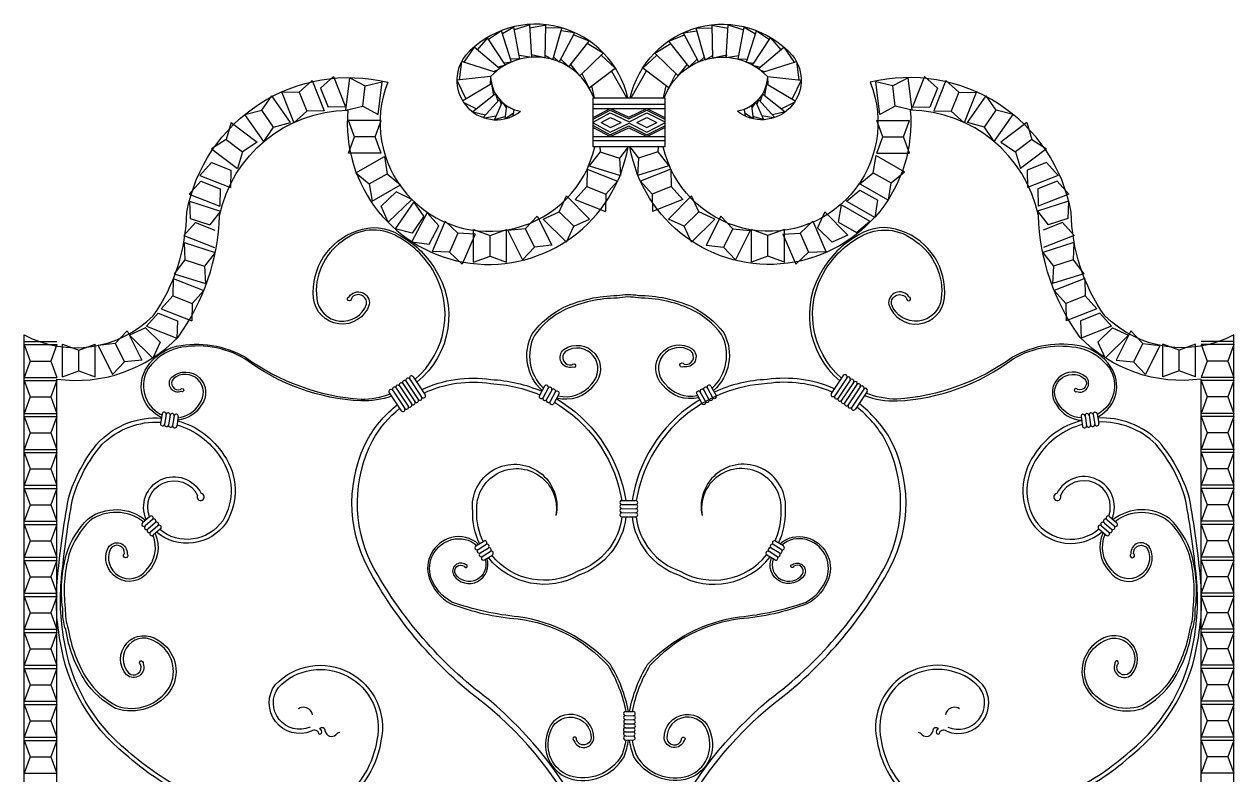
# Model space of a CAD drawing. Header units: metres. Extents: x -3456 to -1976, y -82 to 2392.
# Drawn here: x -3456 to -1976, y 1474 to 2392 of the extents above; entities that cross this region are included whole.
import ezdxf

# ---------------------------------------------------------------- set-up
doc = ezdxf.new("R2010")
doc.units = ezdxf.units.M
doc.layers.add('3', color=3, linetype='Continuous')
doc.layers.add('4', color=4, linetype='Continuous')

msp = doc.modelspace()

# ---------------------------------------------------------------- linework, layer by layer
at = {"layer": '3'}
for p, q in [((-2871.99, 2384.04), (-2887.77, 2373.5)), ((-2859.88, 2345.8), (-2871.99, 2384.04)), ((-2856.77, 2388.73), (-2870.87, 2380.51)), ((-2849.43, 2349.34), (-2856.77, 2388.73)), ((-2837.38, 2391.57), (-2856.11, 2385.23)), ((-2834.95, 2351.64), (-2837.38, 2391.57)), ((-2817.44, 2391.06), (-2837.13, 2387.41)), ((-2818.7, 2350.88), (-2817.73, 2391.09)), ((-2798.17, 2387.22), (-2817.81, 2387.69)), ((-2809.28, 2348.8), (-2798.17, 2387.22)), ((-2782.68, 2381.52), (-2799.04, 2384.24)), ((-2649.26, 2381.52), (-2632.9, 2384.24)), ((-2633.76, 2387.22), (-2614.12, 2387.69)), ((-2622.65, 2348.8), (-2633.76, 2387.22)), ((-2614.5, 2391.06), (-2594.81, 2387.41)), ((-2613.24, 2350.88), (-2614.21, 2391.09)), ((-2596.98, 2351.64), (-2594.56, 2391.57)), ((-2594.56, 2391.57), (-2575.82, 2385.23)), ((-2582.5, 2349.34), (-2575.17, 2388.73)), ((-2575.17, 2388.73), (-2561.07, 2380.51)), ((-2572.06, 2345.8), (-2559.95, 2384.04)), ((-2559.95, 2384.04), (-2544.16, 2373.5)), ((-2889.24, 2375.7), (-2901.68, 2360.8)), ((-2866.97, 2342.35), (-2889.24, 2375.7)), ((-2801.33, 2346.01), (-2782.52, 2381.45)), ((-2789.72, 2339.98), (-2764.89, 2371.52)), ((-2764.89, 2371.52), (-2783.75, 2379.15)), ((-2684.4, 2356.95), (-2664.66, 2368.49)), ((-2667.04, 2371.52), (-2648.19, 2379.15)), ((-2642.22, 2339.98), (-2667.04, 2371.52)), ((-2630.6, 2346.01), (-2649.41, 2381.45)), ((-2564.96, 2342.35), (-2542.7, 2375.7)), ((-2542.7, 2375.7), (-2530.25, 2360.8)), ((-2905.56, 2364.05), (-2917.87, 2345.79)), ((-2874.19, 2337.83), (-2905.56, 2364.05)), ((-2834.95, 2351.64), (-2850.32, 2354.11)), ((-2835.14, 2354.81), (-2834.95, 2351.64)), ((-2819.08, 2350.94), (-2835.14, 2354.81)), ((-2809.28, 2348.8), (-2818.62, 2353.96)), ((-2776.13, 2328.98), (-2747.54, 2356.95)), ((-2732.92, 2338.61), (-2750.09, 2354.46)), ((-2699.02, 2338.61), (-2681.85, 2354.46)), ((-2655.8, 2328.98), (-2684.4, 2356.95)), ((-2622.65, 2348.8), (-2613.31, 2353.96)), ((-2612.86, 2350.94), (-2596.79, 2354.81)), ((-2596.79, 2354.81), (-2596.98, 2351.64)), ((-2596.98, 2351.64), (-2581.61, 2354.11)), ((-2557.75, 2337.83), (-2526.37, 2364.05)), ((-2526.37, 2364.05), (-2514.06, 2345.79)), ((-2920.76, 2346.72), (-2923.75, 2324.17)), ((-2879.82, 2333.43), (-2920.76, 2346.72)), ((-2867.16, 2342.25), (-2876.66, 2339.9)), ((-2859.88, 2345.8), (-2868.41, 2344.5)), ((-2849.43, 2349.34), (-2861.19, 2349.93)), ((-2801.33, 2346.01), (-2808.3, 2352.2)), ((-2764.9, 2314.27), (-2732.92, 2338.61)), ((-2667.04, 2314.27), (-2699.02, 2338.61)), ((-2655.8, 2328.98), (-2644.62, 2343.03)), ((-2642.22, 2339.98), (-2632.39, 2349.39)), ((-2630.6, 2346.01), (-2623.64, 2352.2)), ((-2582.5, 2349.34), (-2570.75, 2349.93)), ((-2572.06, 2345.8), (-2563.53, 2344.5)), ((-2564.78, 2342.25), (-2555.27, 2339.9)), ((-2552.12, 2333.43), (-2511.18, 2346.72)), ((-2511.18, 2346.72), (-2508.19, 2324.17)), ((-3077.45, 2328.39), (-3093.38, 2314.21)), ((-3077.45, 2328.39), (-3062.86, 2291.15)), ((-3062.55, 2286.94), (-3057.59, 2326.64)), ((-3057.59, 2326.64), (-3038.66, 2316.81)), ((-2885.25, 2328.27), (-2926.5, 2323.88)), ((-2926.5, 2323.88), (-2915.5, 2300.91)), ((-2885.25, 2328.27), (-2885.66, 2318.42)), ((-2874.83, 2337.37), (-2881.95, 2334.12)), ((-2764.9, 2314.27), (-2773.38, 2331.67)), ((-2718.63, 2302.04), (-2737.45, 2335.16)), ((-2713.31, 2302.04), (-2694.49, 2335.16)), ((-2667.04, 2314.27), (-2658.56, 2331.67)), ((-2557.11, 2337.37), (-2549.99, 2334.12)), ((-2546.69, 2328.27), (-2505.44, 2323.88)), ((-2546.69, 2328.27), (-2546.27, 2318.42)), ((-2505.44, 2323.88), (-2516.44, 2300.91)), ((-2374.35, 2326.64), (-2393.27, 2316.81)), ((-2369.39, 2286.94), (-2374.35, 2326.64)), ((-2354.48, 2328.39), (-2369.07, 2291.15)), ((-2354.48, 2328.39), (-2338.56, 2314.21)), ((-3119.51, 2309.31), (-3140.83, 2308.91)), ((-3140.83, 2308.91), (-3126.24, 2271.66)), ((-3103.59, 2323.5), (-3119.51, 2309.31)), ((-3119.51, 2309.31), (-3110.32, 2285.85)), ((-3103.59, 2323.5), (-3089, 2286.25)), ((-3093.38, 2314.21), (-3084.19, 2290.74)), ((-3041.79, 2291.81), (-3038.66, 2316.81)), ((-3038.66, 2316.81), (-3017.9, 2321.68)), ((-3022.86, 2281.99), (-3017.9, 2321.68)), ((-2884.15, 2319.31), (-2919.39, 2298.63)), ((-2884.03, 2318.81), (-2881.94, 2305.17)), ((-2758.26, 2302.04), (-2761.31, 2317.01)), ((-2673.68, 2302.04), (-2670.63, 2317.01)), ((-2547.91, 2318.81), (-2550, 2305.17)), ((-2547.79, 2319.31), (-2512.55, 2298.63)), ((-2409.08, 2281.99), (-2414.04, 2321.68)), ((-2393.27, 2316.81), (-2414.04, 2321.68)), ((-2390.15, 2291.81), (-2393.27, 2316.81)), ((-2338.56, 2314.21), (-2347.75, 2290.74)), ((-2328.35, 2323.5), (-2342.94, 2286.25)), ((-2328.35, 2323.5), (-2312.43, 2309.31)), ((-2312.43, 2309.31), (-2321.62, 2285.85)), ((-2312.43, 2309.31), (-2291.11, 2308.91)), ((-2291.11, 2308.91), (-2305.7, 2271.66)), ((-3165.25, 2287.05), (-3153.13, 2304.6)), ((-3130.16, 2271.85), (-3153.13, 2304.6)), ((-2918.08, 2296.61), (-2902.46, 2288.63)), ((-2879.41, 2307.21), (-2906.93, 2285.03)), ((-2874.56, 2300.36), (-2894.35, 2278.33)), ((-2871.14, 2296.82), (-2880.54, 2275.6)), ((-2879.17, 2306.8), (-2876.46, 2298.25)), ((-2874.34, 2300.11), (-2872.28, 2294.24)), ((-2870.5, 2296.24), (-2866.17, 2289.91)), ((-2759.73, 2294.36), (-2671.97, 2294.36)), ((-2561.44, 2296.24), (-2565.76, 2289.91)), ((-2560.8, 2296.82), (-2551.4, 2275.6)), ((-2557.6, 2300.11), (-2559.66, 2294.24)), ((-2557.38, 2300.36), (-2537.59, 2278.33)), ((-2552.77, 2306.8), (-2555.47, 2298.25)), ((-2552.53, 2307.21), (-2525.01, 2285.03)), ((-2513.86, 2296.61), (-2529.48, 2288.63)), ((-2301.78, 2271.85), (-2278.81, 2304.6)), ((-2266.68, 2287.05), (-2278.81, 2304.6)), ((-3185.88, 2281.63), (-3165.25, 2287.05)), ((-3162.91, 2248.88), (-3185.88, 2281.63)), ((-3150.78, 2266.42), (-3165.25, 2287.05)), ((-3110.32, 2285.85), (-3126.24, 2271.66)), ((-3089, 2286.25), (-3110.32, 2285.85)), ((-3062.86, 2291.15), (-3084.19, 2290.74)), ((-3062.55, 2286.94), (-3041.79, 2291.81)), ((-3041.79, 2291.81), (-3022.86, 2281.99)), ((-2906.93, 2285.03), (-2891.72, 2281.26)), ((-2892.82, 2277.82), (-2878.54, 2280.1)), ((-2880.54, 2275.6), (-2867.47, 2279.33)), ((-2865.84, 2292.62), (-2867.79, 2276.67)), ((-2866.88, 2276.88), (-2857.49, 2284.02)), ((-2864.86, 2291.98), (-2857.07, 2288.04)), ((-2857.07, 2288.04), (-2857.9, 2280)), ((-2759.73, 2289.36), (-2671.97, 2289.36)), ((-2567.08, 2291.98), (-2574.87, 2288.04)), ((-2574.87, 2288.04), (-2574.03, 2280)), ((-2565.06, 2276.88), (-2574.45, 2284.02)), ((-2566.1, 2292.62), (-2564.15, 2276.67)), ((-2551.4, 2275.6), (-2564.47, 2279.33)), ((-2539.12, 2277.82), (-2553.39, 2280.1)), ((-2525.01, 2285.03), (-2540.21, 2281.26)), ((-2390.15, 2291.81), (-2409.08, 2281.99)), ((-2369.39, 2286.94), (-2390.15, 2291.81)), ((-2369.07, 2291.15), (-2347.75, 2290.74)), ((-2342.94, 2286.25), (-2321.62, 2285.85)), ((-2321.62, 2285.85), (-2305.7, 2271.66)), ((-2281.16, 2266.42), (-2266.68, 2287.05)), ((-2269.03, 2248.88), (-2246.06, 2281.63)), ((-2246.06, 2281.63), (-2266.68, 2287.05)), ((-3202.87, 2271.87), (-3208.96, 2251.43)), ((-3202.87, 2271.87), (-3170.88, 2247.87)), ((-3162.91, 2248.88), (-3150.78, 2266.42)), ((-3150.78, 2266.42), (-3130.16, 2271.85)), ((-3051.63, 2254.58), (-3059.03, 2274.58)), ((-3019.03, 2274.58), (-3059.03, 2274.58)), ((-3026.43, 2254.58), (-3019.03, 2274.58)), ((-2405.51, 2254.58), (-2412.91, 2274.58)), ((-2412.91, 2274.58), (-2372.91, 2274.58)), ((-2380.31, 2254.58), (-2372.91, 2274.58)), ((-2281.16, 2266.42), (-2301.78, 2271.85)), ((-2269.03, 2248.88), (-2281.16, 2266.42)), ((-2229.06, 2271.87), (-2261.06, 2247.87)), ((-2229.06, 2271.87), (-2222.98, 2251.43)), ((-3208.96, 2251.43), (-3226.88, 2239.88)), ((-3208.96, 2251.43), (-3188.8, 2236.31)), ((-3059.03, 2234.58), (-3051.63, 2254.58)), ((-3026.43, 2254.58), (-3051.63, 2254.58)), ((-3019.03, 2234.58), (-3026.43, 2254.58)), ((-2759.73, 2254.83), (-2671.97, 2254.83)), ((-2759.73, 2249.83), (-2671.97, 2249.83)), ((-2412.91, 2234.58), (-2405.51, 2254.58)), ((-2405.51, 2254.58), (-2380.31, 2254.58)), ((-2372.91, 2234.58), (-2380.31, 2254.58)), ((-2222.98, 2251.43), (-2243.14, 2236.31)), ((-2222.98, 2251.43), (-2205.06, 2239.88)), ((-3226.88, 2239.88), (-3194.88, 2215.87)), ((-3188.8, 2236.31), (-3194.88, 2215.87)), ((-3170.88, 2247.87), (-3188.8, 2236.31)), ((-2751.44, 2236.08), (-2764.51, 2219.23)), ((-2751.74, 2242.15), (-2751.44, 2236.08)), ((-2751.44, 2236.08), (-2727.41, 2228.5)), ((-2716.82, 2242.15), (-2727.41, 2228.5)), ((-2715.12, 2242.15), (-2704.53, 2228.5)), ((-2680.5, 2236.08), (-2704.53, 2228.5)), ((-2680.2, 2242.15), (-2680.5, 2236.08)), ((-2680.5, 2236.08), (-2667.43, 2219.23)), ((-2261.06, 2247.87), (-2243.14, 2236.31)), ((-2243.14, 2236.31), (-2237.06, 2215.87)), ((-2205.06, 2239.88), (-2237.06, 2215.87)), ((-3226.64, 2223.06), (-3240.88, 2207.19)), ((-3226.64, 2223.06), (-3203.21, 2213.79)), ((-3019.03, 2234.58), (-3059.03, 2234.58)), ((-3050.06, 2210.57), (-3015.32, 2230.39)), ((-3015.32, 2230.39), (-3011.84, 2209.36)), ((-2727.41, 2228.5), (-2726.36, 2207.2)), ((-2704.53, 2228.5), (-2705.57, 2207.2)), ((-2417.03, 2210.56), (-2413.54, 2231.6)), ((-2413.54, 2231.6), (-2378.8, 2211.77)), ((-2412.91, 2234.58), (-2372.91, 2234.58)), ((-2205.29, 2223.06), (-2228.73, 2213.79)), ((-2205.29, 2223.06), (-2191.05, 2207.19)), ((-3240.88, 2207.19), (-3203.69, 2192.47)), ((-3203.21, 2213.79), (-3203.69, 2192.47)), ((-3050.06, 2210.57), (-3033.72, 2196.86)), ((-3033.72, 2196.86), (-3011.84, 2209.36)), ((-3011.84, 2209.36), (-2995.5, 2195.65)), ((-2767.21, 2215.02), (-2767.69, 2193.7)), ((-2767.21, 2215.02), (-2730.02, 2200.3)), ((-2764.51, 2219.23), (-2726.36, 2207.2)), ((-2667.43, 2219.23), (-2705.57, 2207.2)), ((-2664.72, 2215.02), (-2701.92, 2200.3)), ((-2664.72, 2215.02), (-2664.24, 2193.7)), ((-2433.37, 2196.86), (-2417.03, 2210.56)), ((-2417.03, 2210.56), (-2395.14, 2198.07)), ((-2395.14, 2198.07), (-2378.8, 2211.77)), ((-2228.73, 2213.79), (-2228.25, 2192.47)), ((-2191.05, 2207.19), (-2228.25, 2192.47)), ((-3239.71, 2200.22), (-3253.95, 2184.35)), ((-3239.71, 2200.22), (-3216.28, 2190.95)), ((-3216.28, 2190.95), (-3216.75, 2169.63)), ((-3033.72, 2196.86), (-3030.24, 2175.83)), ((-3030.24, 2175.83), (-2995.5, 2195.65)), ((-2767.69, 2193.7), (-2781.93, 2177.82)), ((-2767.69, 2193.7), (-2744.26, 2184.43)), ((-2730.02, 2200.3), (-2744.26, 2184.43)), ((-2701.92, 2200.3), (-2687.68, 2184.43)), ((-2664.24, 2193.7), (-2687.68, 2184.43)), ((-2664.24, 2193.7), (-2650.01, 2177.82)), ((-2433.37, 2196.86), (-2398.62, 2177.03)), ((-2398.62, 2177.03), (-2395.14, 2198.07)), ((-2192.23, 2200.22), (-2215.66, 2190.95)), ((-2215.66, 2190.95), (-2215.18, 2169.63)), ((-2192.23, 2200.22), (-2177.99, 2184.35)), ((-3253.95, 2184.35), (-3216.75, 2169.63)), ((-3253.9, 2175.81), (-3215.75, 2163.78)), ((-3253.9, 2175.81), (-3252.86, 2154.51)), ((-3001.02, 2187.33), (-3019.23, 2169.91)), ((-2981.85, 2177.99), (-3010.75, 2150.34)), ((-2981.85, 2177.99), (-3001.02, 2187.33)), ((-2801.41, 2162.91), (-2792.5, 2182.29)), ((-2764.22, 2154), (-2792.5, 2182.29)), ((-2781.93, 2177.82), (-2744.74, 2163.11)), ((-2744.26, 2184.43), (-2744.74, 2163.11)), ((-2687.68, 2184.43), (-2687.2, 2163.11)), ((-2650.01, 2177.82), (-2687.2, 2163.11)), ((-2667.72, 2154), (-2639.43, 2182.29)), ((-2630.52, 2162.91), (-2639.43, 2182.29)), ((-2449.7, 2175.65), (-2433.36, 2189.35)), ((-2449.7, 2175.65), (-2414.96, 2155.82)), ((-2433.36, 2189.35), (-2411.47, 2176.86)), ((-2414.96, 2155.82), (-2411.47, 2176.86)), ((-2178.04, 2175.81), (-2216.19, 2163.78)), ((-2177.99, 2184.35), (-2215.18, 2169.63)), ((-2178.04, 2175.81), (-2179.08, 2154.51)), ((-3215.75, 2163.78), (-3228.82, 2146.93)), ((-3010.75, 2150.34), (-3019.23, 2169.91)), ((-2979.04, 2174.9), (-3001.96, 2142.12)), ((-2981.72, 2126.3), (-2962.75, 2161.51)), ((-2966.89, 2157.38), (-2979.04, 2174.9)), ((-2962.75, 2161.51), (-2948.65, 2145.51)), ((-2820.79, 2154), (-2801.41, 2162.91)), ((-2783.59, 2145.09), (-2801.41, 2162.91)), ((-2648.34, 2145.09), (-2630.52, 2162.91)), ((-2611.15, 2154), (-2630.52, 2162.91)), ((-2476.31, 2162.72), (-2485.22, 2143.34)), ((-2448.02, 2134.43), (-2476.31, 2162.72)), ((-2459.49, 2150.2), (-2456, 2171.24)), ((-2456, 2171.24), (-2421.26, 2151.41)), ((-2216.19, 2163.78), (-2203.12, 2146.93)), ((-3246.24, 2149.65), (-3260.48, 2133.78)), ((-3252.86, 2154.51), (-3228.82, 2146.93)), ((-3246.24, 2149.65), (-3222.81, 2140.38)), ((-2966.89, 2157.38), (-2981.33, 2136.73)), ((-2941.04, 2151.18), (-2956.72, 2114.38)), ((-2925.54, 2136.54), (-2941.04, 2151.18)), ((-2828.45, 2157.69), (-2843.04, 2142.13)), ((-2828.45, 2157.69), (-2810.58, 2121.9)), ((-2792.5, 2125.72), (-2820.79, 2154)), ((-2783.59, 2145.09), (-2764.22, 2154)), ((-2648.34, 2145.09), (-2667.72, 2154)), ((-2639.43, 2125.72), (-2611.15, 2154)), ((-2603.48, 2157.69), (-2621.36, 2121.9)), ((-2603.48, 2157.69), (-2588.9, 2142.13)), ((-2506.4, 2136.54), (-2490.9, 2151.18)), ((-2490.9, 2151.18), (-2475.22, 2114.38)), ((-2459.49, 2150.2), (-2437.6, 2137.71)), ((-2437.6, 2137.71), (-2421.26, 2151.41)), ((-2185.69, 2149.65), (-2209.13, 2140.38)), ((-2179.08, 2154.51), (-2203.12, 2146.93)), ((-2185.69, 2149.65), (-2171.46, 2133.78)), ((-3260.48, 2133.78), (-3223.29, 2119.06)), ((-2981.33, 2136.73), (-3001.96, 2142.12)), ((-2960.61, 2123.32), (-2948.65, 2145.51)), ((-2925.54, 2136.54), (-2935.42, 2113.35)), ((-2904.24, 2135.51), (-2925.54, 2136.54)), ((-2904.24, 2135.51), (-2919.92, 2098.71)), ((-2906.03, 2101.22), (-2906.03, 2141.22)), ((-2906.03, 2141.22), (-2886.03, 2133.82)), ((-2886.03, 2133.82), (-2866.03, 2141.22)), ((-2886.03, 2108.62), (-2886.03, 2133.82)), ((-2866.03, 2101.22), (-2866.03, 2141.22)), ((-2843.04, 2142.13), (-2864.24, 2139.81)), ((-2864.24, 2139.81), (-2846.37, 2104.03)), ((-2843.04, 2142.13), (-2831.78, 2119.58)), ((-2792.5, 2125.72), (-2783.59, 2145.09)), ((-2639.43, 2125.72), (-2648.34, 2145.09)), ((-2588.9, 2142.13), (-2600.16, 2119.58)), ((-2588.9, 2142.13), (-2567.7, 2139.81)), ((-2567.7, 2139.81), (-2585.57, 2104.03)), ((-2545.9, 2133.82), (-2565.9, 2141.22)), ((-2565.9, 2101.22), (-2565.9, 2141.22)), ((-2525.9, 2141.22), (-2545.9, 2133.82)), ((-2545.9, 2108.62), (-2545.9, 2133.82)), ((-2527.7, 2135.51), (-2506.4, 2136.54)), ((-2527.7, 2135.51), (-2512.02, 2098.71)), ((-2525.9, 2101.22), (-2525.9, 2141.22)), ((-2506.4, 2136.54), (-2496.52, 2113.35)), ((-2467.4, 2125.52), (-2485.22, 2143.34)), ((-2448.02, 2134.43), (-2467.4, 2125.52)), ((-2171.46, 2133.78), (-2208.65, 2119.06)), ((-3260.43, 2125.24), (-3222.28, 2113.2)), ((-3260.43, 2125.24), (-3259.39, 2103.94)), ((-2981.72, 2126.3), (-2960.61, 2123.32)), ((-2831.78, 2119.58), (-2846.37, 2104.03)), ((-2810.58, 2121.9), (-2831.78, 2119.58)), ((-2621.36, 2121.9), (-2600.16, 2119.58)), ((-2600.16, 2119.58), (-2585.57, 2104.03)), ((-2171.51, 2125.24), (-2209.66, 2113.2)), ((-2171.51, 2125.24), (-2172.55, 2103.94)), ((-3259.39, 2103.94), (-3272.46, 2087.09)), ((-3259.39, 2103.94), (-3235.35, 2096.36)), ((-3222.28, 2113.2), (-3235.35, 2096.36)), ((-2935.42, 2113.35), (-2956.72, 2114.38)), ((-2935.42, 2113.35), (-2919.92, 2098.71)), ((-2906.03, 2101.22), (-2886.03, 2108.62)), ((-2886.03, 2108.62), (-2866.03, 2101.22)), ((-2545.9, 2108.62), (-2565.9, 2101.22)), ((-2525.9, 2101.22), (-2545.9, 2108.62)), ((-2496.52, 2113.35), (-2512.02, 2098.71)), ((-2496.52, 2113.35), (-2475.22, 2114.38)), ((-2209.66, 2113.2), (-2196.58, 2096.36)), ((-2172.55, 2103.94), (-2196.58, 2096.36)), ((-2172.55, 2103.94), (-2159.48, 2087.09)), ((-3272.46, 2087.09), (-3234.31, 2075.06)), ((-3235.35, 2096.36), (-3234.31, 2075.06)), ((-2196.58, 2096.36), (-2197.62, 2075.06)), ((-2159.48, 2087.09), (-2197.62, 2075.06)), ((-3273.53, 2081.24), (-3274.01, 2059.92)), ((-3273.53, 2081.24), (-3236.34, 2066.52)), ((-2158.41, 2081.24), (-2195.6, 2066.52)), ((-2158.41, 2081.24), (-2157.93, 2059.92)), ((-3274.01, 2059.92), (-3288.25, 2044.05)), ((-3274.01, 2059.92), (-3250.58, 2050.65)), ((-3236.34, 2066.52), (-3250.58, 2050.65)), ((-2195.6, 2066.52), (-2181.36, 2050.65)), ((-2157.93, 2059.92), (-2181.36, 2050.65)), ((-2157.93, 2059.92), (-2143.69, 2044.05)), ((-3288.25, 2044.05), (-3251.05, 2029.33)), ((-3250.58, 2050.65), (-3251.05, 2029.33)), ((-2181.36, 2050.65), (-2180.88, 2029.33)), ((-2143.69, 2044.05), (-2180.88, 2029.33)), ((-3291.97, 2038.71), (-3306.21, 2022.84)), ((-3291.97, 2038.71), (-3268.54, 2029.44)), ((-3268.54, 2029.44), (-3269.02, 2008.12)), ((-2139.96, 2038.71), (-2163.4, 2029.44)), ((-2163.4, 2029.44), (-2162.92, 2008.12)), ((-2139.96, 2038.71), (-2125.72, 2022.84)), ((-3329.87, 2017.38), (-3344.46, 2001.83)), ((-3329.87, 2017.38), (-3312, 1981.6)), ((-3307.58, 2021.08), (-3326.96, 2012.17)), ((-3307.58, 2021.08), (-3289.76, 2003.26)), ((-3306.21, 2022.84), (-3269.02, 2008.12)), ((-2125.72, 2022.84), (-2162.92, 2008.12)), ((-2124.35, 2021.08), (-2142.17, 2003.26)), ((-2124.35, 2021.08), (-2104.98, 2012.17)), ((-2102.07, 2017.38), (-2119.94, 1981.6)), ((-2102.07, 2017.38), (-2087.48, 2001.83)), ((-3455.97, 2004.36), (-3415.97, 2004.36)), ((-3455.97, 2000.36), (-3415.97, 2000.36)), ((-3455.97, 2000.36), (-3448.57, 1980.36)), ((-3415.97, 2000.36), (-3423.37, 1980.36)), ((-3409.08, 2000.91), (-3389.08, 1993.51)), ((-3409.08, 1960.91), (-3409.08, 2000.91)), ((-3389.08, 1993.51), (-3369.08, 2000.91)), ((-3369.08, 1960.91), (-3369.08, 2000.91)), ((-3344.46, 2001.83), (-3365.65, 1999.51)), ((-3365.65, 1999.51), (-3347.78, 1963.72)), ((-3344.46, 2001.83), (-3333.2, 1979.28)), ((-3326.96, 2012.17), (-3298.67, 1983.88)), ((-3289.76, 2003.26), (-3298.67, 1983.88)), ((-2142.17, 2003.26), (-2133.26, 1983.88)), ((-2104.98, 2012.17), (-2133.26, 1983.88)), ((-2087.48, 2001.83), (-2098.74, 1979.28)), ((-2087.48, 2001.83), (-2066.28, 1999.51)), ((-2066.28, 1999.51), (-2084.16, 1963.72)), ((-2042.85, 1993.51), (-2062.85, 2000.91)), ((-2062.85, 1960.91), (-2062.85, 2000.91)), ((-2022.85, 2000.91), (-2042.85, 1993.51)), ((-2022.85, 1960.91), (-2022.85, 2000.91)), ((-1975.97, 2004.36), (-2015.97, 2004.36)), ((-1975.97, 2000.36), (-2015.97, 2000.36)), ((-2015.97, 2000.36), (-2008.57, 1980.36)), ((-1975.97, 2000.36), (-1983.37, 1980.36)), ((-3389.08, 1968.31), (-3389.08, 1993.51)), ((-2042.85, 1968.31), (-2042.85, 1993.51)), ((-3448.57, 1980.36), (-3455.97, 1960.36)), ((-3448.57, 1980.36), (-3423.37, 1980.36)), ((-3423.37, 1980.36), (-3415.97, 1960.36)), ((-3333.2, 1979.28), (-3347.78, 1963.72)), ((-3312, 1981.6), (-3333.2, 1979.28)), ((-2119.94, 1981.6), (-2098.74, 1979.28)), ((-2098.74, 1979.28), (-2084.16, 1963.72)), ((-2008.57, 1980.36), (-2015.97, 1960.36)), ((-1983.37, 1980.36), (-2008.57, 1980.36)), ((-1983.37, 1980.36), (-1975.97, 1960.36)), ((-3455.97, 1960.36), (-3415.97, 1960.36)), ((-3455.97, 1956.36), (-3448.57, 1936.36)), ((-3455.97, 1956.36), (-3415.97, 1956.36)), ((-3415.97, 1956.36), (-3423.37, 1936.36)), ((-3409.08, 1960.91), (-3389.08, 1968.31)), ((-3389.08, 1968.31), (-3369.08, 1960.91)), ((-2988.46, 1955.44), (-2973.81, 1933.49)), ((-2984.3, 1958.22), (-2969.65, 1936.27)), ((-2980.14, 1960.99), (-2965.49, 1939.04)), ((-2453.77, 1962.59), (-2468.42, 1940.63)), ((-2449.61, 1959.81), (-2464.26, 1937.86)), ((-2445.45, 1957.03), (-2460.1, 1935.08)), ((-2441.29, 1954.26), (-2455.95, 1932.31)), ((-2042.85, 1968.31), (-2062.85, 1960.91)), ((-2022.85, 1960.91), (-2042.85, 1968.31)), ((-1975.97, 1960.36), (-2015.97, 1960.36)), ((-1975.97, 1956.36), (-2015.97, 1956.36)), ((-2015.97, 1956.36), (-2008.57, 1936.36)), ((-1975.97, 1956.36), (-1983.37, 1936.36)), ((-3009.25, 1941.56), (-2994.6, 1919.61)), ((-3005.09, 1944.34), (-2990.44, 1922.39)), ((-3000.93, 1947.11), (-2986.28, 1925.16)), ((-2996.77, 1949.89), (-2982.12, 1927.94)), ((-2992.62, 1952.67), (-2977.97, 1930.72)), ((-2819.26, 1949.54), (-2825.56, 1938.26)), ((-2814.9, 1947.11), (-2821.19, 1935.82)), ((-2810.53, 1944.67), (-2816.83, 1933.39)), ((-2806.16, 1942.23), (-2812.46, 1930.95)), ((-2801.8, 1939.8), (-2808.09, 1928.51)), ((-2633.13, 1939.8), (-2626.83, 1928.51)), ((-2628.76, 1942.23), (-2622.46, 1930.95)), ((-2624.39, 1944.67), (-2618.1, 1933.39)), ((-2620.03, 1947.11), (-2613.73, 1935.82)), ((-2615.66, 1949.54), (-2609.37, 1938.26)), ((-2437.14, 1951.48), (-2451.79, 1929.53)), ((-2432.98, 1948.71), (-2447.63, 1926.76)), ((-2428.82, 1945.93), (-2443.47, 1923.98)), ((-2424.66, 1943.16), (-2439.31, 1921.2)), ((-3448.57, 1936.36), (-3455.97, 1916.36)), ((-3448.57, 1936.36), (-3423.37, 1936.36)), ((-3423.37, 1936.36), (-3415.97, 1916.36)), ((-2008.57, 1936.36), (-2015.97, 1916.36)), ((-1983.37, 1936.36), (-2008.57, 1936.36)), ((-1983.37, 1936.36), (-1975.97, 1916.36)), ((-3455.97, 1916.36), (-3415.97, 1916.36)), ((-3455.97, 1912.36), (-3448.57, 1892.36)), ((-3455.97, 1912.36), (-3415.97, 1912.36)), ((-3415.97, 1912.36), (-3423.37, 1892.36)), ((-3287.19, 1915.63), (-3289.14, 1903.83)), ((-3282.26, 1914.81), (-3284.21, 1903.02)), ((-3277.33, 1914), (-3279.27, 1902.21)), ((-3272.39, 1913.18), (-3274.34, 1901.39)), ((-3267.46, 1912.37), (-3269.4, 1900.58)), ((-2162.92, 1912.37), (-2160.98, 1900.58)), ((-2157.99, 1913.18), (-2156.05, 1901.39)), ((-2153.06, 1914), (-2151.11, 1902.21)), ((-2148.12, 1914.81), (-2146.18, 1903.02)), ((-2143.19, 1915.63), (-2141.25, 1903.83)), ((-1975.97, 1916.36), (-2015.97, 1916.36)), ((-1975.97, 1912.36), (-2015.97, 1912.36)), ((-2015.97, 1912.36), (-2008.57, 1892.36)), ((-1975.97, 1912.36), (-1983.37, 1892.36)), ((-3448.57, 1892.36), (-3455.97, 1872.36)), ((-3448.57, 1892.36), (-3423.37, 1892.36)), ((-3423.37, 1892.36), (-3415.97, 1872.36)), ((-2008.57, 1892.36), (-2015.97, 1872.36)), ((-1983.37, 1892.36), (-2008.57, 1892.36)), ((-1983.37, 1892.36), (-1975.97, 1872.36)), ((-3455.97, 1872.36), (-3415.97, 1872.36)), ((-3455.97, 1868.36), (-3415.97, 1868.36)), ((-3455.97, 1868.36), (-3448.57, 1848.36)), ((-3415.97, 1868.36), (-3423.37, 1848.36)), ((-1975.97, 1872.36), (-2015.97, 1872.36)), ((-1975.97, 1868.36), (-2015.97, 1868.36)), ((-2015.97, 1868.36), (-2008.57, 1848.36)), ((-1975.97, 1868.36), (-1983.37, 1848.36)), ((-3448.57, 1848.36), (-3455.97, 1828.36)), ((-3448.57, 1848.36), (-3423.37, 1848.36)), ((-3423.37, 1848.36), (-3415.97, 1828.36)), ((-2008.57, 1848.36), (-2015.97, 1828.36)), ((-1983.37, 1848.36), (-2008.57, 1848.36)), ((-1983.37, 1848.36), (-1975.97, 1828.36)), ((-3455.97, 1828.36), (-3415.97, 1828.36)), ((-3455.97, 1824.36), (-3448.57, 1804.36)), ((-3455.97, 1824.36), (-3415.97, 1824.36)), ((-3415.97, 1824.36), (-3423.37, 1804.36)), ((-1975.97, 1828.36), (-2015.97, 1828.36)), ((-2015.97, 1824.36), (-2008.57, 1804.36)), ((-1975.97, 1824.36), (-2015.97, 1824.36)), ((-1975.97, 1824.36), (-1983.37, 1804.36)), ((-2724.81, 1809.95), (-2707.85, 1809.75)), ((-3448.57, 1804.36), (-3455.97, 1784.36)), ((-3448.57, 1804.36), (-3423.37, 1804.36)), ((-3423.37, 1804.36), (-3415.97, 1784.36)), ((-2724.77, 1804.95), (-2707.8, 1804.75)), ((-2724.73, 1799.95), (-2707.76, 1799.75)), ((-2724.69, 1794.95), (-2707.72, 1794.75)), ((-2008.57, 1804.36), (-2015.97, 1784.36)), ((-1983.37, 1804.36), (-2008.57, 1804.36)), ((-1983.37, 1804.36), (-1975.97, 1784.36)), ((-3455.97, 1784.36), (-3415.97, 1784.36)), ((-3455.97, 1780.36), (-3415.97, 1780.36)), ((-3455.97, 1780.36), (-3448.57, 1760.36)), ((-3415.97, 1780.36), (-3423.37, 1760.36)), ((-3302.21, 1790.27), (-3311.24, 1782.51)), ((-3298.96, 1786.48), (-3307.98, 1778.72)), ((-3295.7, 1782.68), (-3304.72, 1774.93)), ((-3292.44, 1778.89), (-3301.47, 1771.14)), ((-2724.64, 1789.95), (-2707.67, 1789.75)), ((-2137.95, 1778.89), (-2128.92, 1771.14)), ((-2134.69, 1782.68), (-2125.66, 1774.93)), ((-2131.43, 1786.48), (-2122.4, 1778.72)), ((-2128.17, 1790.27), (-2119.15, 1782.51)), ((-1975.97, 1784.36), (-2015.97, 1784.36)), ((-1975.97, 1780.36), (-2015.97, 1780.36)), ((-2015.97, 1780.36), (-2008.57, 1760.36)), ((-1975.97, 1780.36), (-1983.37, 1760.36)), ((-3289.18, 1775.1), (-3298.21, 1767.34)), ((-2141.2, 1775.1), (-2132.18, 1767.34)), ((-3448.57, 1760.36), (-3455.97, 1740.36)), ((-3448.57, 1760.36), (-3423.37, 1760.36)), ((-3423.37, 1760.36), (-3415.97, 1740.36)), ((-2903.32, 1754.18), (-2893.63, 1760.15)), ((-2900.7, 1749.92), (-2891.01, 1755.89)), ((-2898.07, 1745.66), (-2888.38, 1751.63)), ((-2895.45, 1741.41), (-2885.76, 1747.38)), ((-2534.93, 1741.41), (-2544.62, 1747.38)), ((-2532.31, 1745.66), (-2542, 1751.63)), ((-2529.69, 1749.92), (-2539.38, 1755.89)), ((-2527.06, 1754.18), (-2536.75, 1760.15)), ((-2008.57, 1760.36), (-2015.97, 1740.36)), ((-1983.37, 1760.36), (-2008.57, 1760.36)), ((-1983.37, 1760.36), (-1975.97, 1740.36)), ((-3455.97, 1740.36), (-3415.97, 1740.36)), ((-3455.97, 1736.36), (-3448.57, 1716.36)), ((-3455.97, 1736.36), (-3415.97, 1736.36)), ((-3415.97, 1736.36), (-3423.37, 1716.36)), ((-2892.83, 1737.15), (-2883.14, 1743.12)), ((-2537.56, 1737.15), (-2547.25, 1743.12)), ((-1975.97, 1740.36), (-2015.97, 1740.36)), ((-1975.97, 1736.36), (-2015.97, 1736.36)), ((-2015.97, 1736.36), (-2008.57, 1716.36)), ((-1975.97, 1736.36), (-1983.37, 1716.36)), ((-3448.57, 1716.36), (-3455.97, 1696.36)), ((-3448.57, 1716.36), (-3423.37, 1716.36)), ((-3423.37, 1716.36), (-3415.97, 1696.36)), ((-2008.57, 1716.36), (-2015.97, 1696.36)), ((-1983.37, 1716.36), (-2008.57, 1716.36)), ((-1983.37, 1716.36), (-1975.97, 1696.36)), ((-3455.97, 1696.36), (-3415.97, 1696.36)), ((-3455.97, 1692.36), (-3415.97, 1692.36)), ((-3455.97, 1692.36), (-3448.57, 1672.36)), ((-3415.97, 1692.36), (-3423.37, 1672.36)), ((-1975.97, 1696.36), (-2015.97, 1696.36)), ((-1975.97, 1692.36), (-2015.97, 1692.36)), ((-2015.97, 1692.36), (-2008.57, 1672.36)), ((-1975.97, 1692.36), (-1983.37, 1672.36)), ((-3448.57, 1672.36), (-3455.97, 1652.36)), ((-3448.57, 1672.36), (-3423.37, 1672.36)), ((-3423.37, 1672.36), (-3415.97, 1652.36)), ((-2008.57, 1672.36), (-2015.97, 1652.36)), ((-1983.37, 1672.36), (-2008.57, 1672.36)), ((-1983.37, 1672.36), (-1975.97, 1652.36)), ((-3455.97, 1652.36), (-3415.97, 1652.36)), ((-3455.97, 1648.36), (-3415.97, 1648.36)), ((-3455.97, 1648.36), (-3448.57, 1628.36)), ((-3415.97, 1648.36), (-3423.37, 1628.36)), ((-1975.97, 1652.36), (-2015.97, 1652.36)), ((-1975.97, 1648.36), (-2015.97, 1648.36)), ((-2015.97, 1648.36), (-2008.57, 1628.36)), ((-1975.97, 1648.36), (-1983.37, 1628.36)), ((-3448.57, 1628.36), (-3455.97, 1608.36)), ((-3448.57, 1628.36), (-3423.37, 1628.36)), ((-3423.37, 1628.36), (-3415.97, 1608.36)), ((-2008.57, 1628.36), (-2015.97, 1608.36)), ((-1983.37, 1628.36), (-2008.57, 1628.36)), ((-1983.37, 1628.36), (-1975.97, 1608.36)), ((-3455.97, 1608.36), (-3415.97, 1608.36)), ((-3455.97, 1604.36), (-3448.57, 1584.36)), ((-3455.97, 1604.36), (-3415.97, 1604.36)), ((-3415.97, 1604.36), (-3423.37, 1584.36)), ((-1975.97, 1608.36), (-2015.97, 1608.36)), ((-1975.97, 1604.36), (-2015.97, 1604.36)), ((-2015.97, 1604.36), (-2008.57, 1584.36)), ((-1975.97, 1604.36), (-1983.37, 1584.36)), ((-3448.57, 1584.36), (-3455.97, 1564.36)), ((-3448.57, 1584.36), (-3423.37, 1584.36)), ((-3423.37, 1584.36), (-3415.97, 1564.36)), ((-2008.57, 1584.36), (-2015.97, 1564.36)), ((-1983.37, 1584.36), (-2008.57, 1584.36)), ((-1983.37, 1584.36), (-1975.97, 1564.36)), ((-3455.97, 1564.36), (-3415.97, 1564.36)), ((-3455.97, 1560.36), (-3415.97, 1560.36)), ((-3455.97, 1560.36), (-3448.57, 1540.36)), ((-3415.97, 1560.36), (-3423.37, 1540.36)), ((-1975.97, 1564.36), (-2015.97, 1564.36)), ((-1975.97, 1560.36), (-2015.97, 1560.36)), ((-2015.97, 1560.36), (-2008.57, 1540.36)), ((-1975.97, 1560.36), (-1983.37, 1540.36)), ((-3448.57, 1540.36), (-3455.97, 1520.36)), ((-3448.57, 1540.36), (-3423.37, 1540.36)), ((-3423.37, 1540.36), (-3415.97, 1520.36)), ((-2720.1, 1551.82), (-2710.76, 1551.62)), ((-2720.06, 1546.82), (-2710.71, 1546.62)), ((-2720.02, 1541.82), (-2710.67, 1541.62)), ((-2008.57, 1540.36), (-2015.97, 1520.36)), ((-1983.37, 1540.36), (-2008.57, 1540.36)), ((-1983.37, 1540.36), (-1975.97, 1520.36)), ((-2720.39, 1531.92), (-2711.04, 1531.72)), ((-2720.35, 1526.92), (-2711, 1526.72)), ((-2719.97, 1536.82), (-2710.63, 1536.62)), ((-2719.93, 1531.82), (-2710.58, 1531.62)), ((-3455.97, 1520.36), (-3415.97, 1520.36)), ((-3455.97, 1516.36), (-3448.57, 1496.36)), ((-3455.97, 1516.36), (-3415.97, 1516.36)), ((-3415.97, 1516.36), (-3423.37, 1496.36)), ((-2720.3, 1521.92), (-2710.96, 1521.72)), ((-2720.26, 1516.92), (-2710.92, 1516.72)), ((-1975.97, 1520.36), (-2015.97, 1520.36)), ((-1975.97, 1516.36), (-2015.97, 1516.36)), ((-2015.97, 1516.36), (-2008.57, 1496.36)), ((-1975.97, 1516.36), (-1983.37, 1496.36)), ((-3448.57, 1496.36), (-3455.97, 1476.36)), ((-3448.57, 1496.36), (-3423.37, 1496.36)), ((-3423.37, 1496.36), (-3415.97, 1476.36)), ((-2008.57, 1496.36), (-2015.97, 1476.36)), ((-1983.37, 1496.36), (-2008.57, 1496.36)), ((-1983.37, 1496.36), (-1975.97, 1476.36)), ((-3455.97, 1476.36), (-3415.97, 1476.36)), ((-1975.97, 1476.36), (-2015.97, 1476.36))]:
    msp.add_line(p, q, dxfattribs=at)
msp.add_lwpolyline([(-2759.73, 2302.04), (-2671.97, 2302.04), (-2671.97, 2242.15), (-2759.73, 2242.15)], close=True, dxfattribs=at)
for points in [[(-2759.73, 2278.29), (-2738.95, 2289.36), (-2716, 2278.58), (-2694.25, 2289.36), (-2671.97, 2278.29)], [(-2759.73, 2276.02), (-2738.9, 2287.13), (-2715.98, 2276.36), (-2694.25, 2287.13), (-2671.97, 2276.05)], [(-2759.73, 2272.62), (-2738.81, 2283.77), (-2715.95, 2273.03), (-2694.25, 2283.78), (-2671.97, 2272.7)], [(-2759.73, 2271.57), (-2738.81, 2260.42), (-2715.95, 2271.16), (-2694.25, 2260.41), (-2671.97, 2271.49)], [(-2759.73, 2268.17), (-2738.9, 2257.07), (-2715.98, 2267.83), (-2694.25, 2257.06), (-2671.97, 2268.14)], [(-2759.73, 2265.91), (-2738.95, 2254.83), (-2716, 2265.61), (-2694.25, 2254.83), (-2671.97, 2265.91)], [(-2750.08, 2272.1), (-2738.67, 2278.18), (-2725.72, 2272.1)], [(-2750.08, 2272.1), (-2738.67, 2266.01), (-2725.72, 2272.1)], [(-2706.57, 2272.1), (-2694.26, 2278.2), (-2681.98, 2272.1)], [(-2706.57, 2272.1), (-2694.26, 2266), (-2681.98, 2272.1)], [(-2707.74, 1799.75), (-2707.74, 1799.75)], [(-2707.61, 1794.75), (-2707.61, 1794.75)], [(-2707.55, 1804.76), (-2707.55, 1804.74)], [(-2710.65, 1541.62), (-2710.65, 1541.62)], [(-2710.46, 1546.64), (-2710.46, 1546.61)], [(-2710.98, 1526.72), (-2710.98, 1526.72)], [(-2710.79, 1531.74), (-2710.79, 1531.71)], [(-2710.52, 1536.62), (-2710.52, 1536.62)], [(-2710.85, 1521.73), (-2710.85, 1521.72)]]:
    msp.add_lwpolyline(points, dxfattribs=at)
for points in [[(-2977.95, 1957.79, 0.37), (-2956.51, 2092.27, 0.13), (-2998.76, 2132.33, 0.32), (-3066.8, 2126.55, 0.28), (-3097.97, 2056.95, 0.8), (-3037.11, 2050.03, 0.8), (-3055.63, 2056.96, -2.45), (-3058.55, 2058.88, -0.8), (-3033.68, 2049.37, -0.81), (-3101.82, 2057.3, -0.35), (-3048.6, 2139.49, -0.24), (-2997.15, 2134.58, -0.13), (-2954.06, 2094.02, -0.39), (-2975.7, 1954.42)], [(-2455.88, 1959.42, -0.37), (-2475.43, 2092.27, -0.13), (-2433.18, 2132.33, -0.32), (-2365.13, 2126.55, -0.28), (-2333.97, 2056.95, -0.8), (-2394.82, 2050.03, -0.8), (-2376.3, 2056.96, 2.45), (-2373.39, 2058.88, 0.8), (-2398.25, 2049.37, 0.81), (-2330.12, 2057.3, 0.35), (-2383.34, 2139.49, 0.24), (-2434.79, 2134.58, 0.13), (-2477.88, 2094.02, 0.38), (-2458.17, 1956)], [(-2822.22, 1944.25, -0.34), (-2834.42, 2013.45, -0.12), (-2795.55, 2046.1, -0.1), (-2730.53, 2060.55, -0.03), (-2717.46, 2061.86, -0.03), (-2704.38, 2060.68, -0.1), (-2639.22, 2046.88, -0.12), (-2600.03, 2014.63, -0.35), (-2612.7, 1944.23, -0.35)], [(-2614.3, 1947.1, 0.34), (-2602.73, 2012.91, 0.12), (-2640.55, 2043.97, 0.1), (-2704.65, 2057.48, 0.03), (-2717.45, 2058.66, 0.03), (-2730.23, 2057.36, 0.1), (-2794.19, 2043.19, 0.12), (-2831.69, 2011.76, 0.33), (-2820.61, 1947.12)], [(-3287.89, 1911.39, -0.02), (-3291.17, 1913.12, -0.44), (-3305.65, 1972.92, -0.19), (-3269.55, 1998.48, -0.18), (-3185.19, 1985.04, 0.14), (-3043.73, 1933.63, 0.09), (-3008.27, 1940.16)], [(-3006.43, 1937.41, -0.09), (-3043.89, 1931.58, -0.15), (-3185.86, 1983.04, 0.19), (-3268.31, 1996.05, 0.18), (-3303.78, 1971.52, 0.43), (-3289.7, 1915.49, 0.02), (-3287.42, 1914.26, 0.02)], [(-2802.95, 1937.74, 0.3), (-2761.63, 1952.57, 0.91), (-2793.76, 1991.91, 0.8), (-2785.47, 1975.79, -2.45), (-2784.67, 1972.69, -0.8), (-2795.69, 1994.47, -0.91), (-2759.22, 1950.45, -0.3), (-2804.56, 1934.84)], [(-2630.64, 1935.34, -0.29), (-2674.58, 1950.87, -0.91), (-2638.57, 1995.26, -0.8), (-2649.36, 1973.37, -2.98), (-2648.6, 1976.48, 0.8), (-2640.46, 1992.68, 0.91), (-2672.2, 1953.02, 0.29), (-2632.27, 1938.26, 0.29)], [(-2427.91, 1938.28, 0.1), (-2388.05, 1931.58, 0.15), (-2246.08, 1983.04, -0.19), (-2163.63, 1996.05, -0.18), (-2128.16, 1971.52, -0.43), (-2142.24, 1915.49, -0.01), (-2143.09, 1915.01, -0.01)], [(-2142.61, 1912.1, 0.01), (-2140.77, 1913.12, 0.44), (-2126.29, 1972.92, 0.19), (-2162.39, 1998.48, 0.18), (-2246.74, 1985.04, -0.14), (-2388.21, 1933.63, -0.09), (-2426.05, 1941.08)], [(-3267.71, 1910.87, 0.23), (-3241.59, 1927.86, 0.91), (-3273.39, 1958.75, 0.8), (-3264.58, 1945.6, -2.45), (-3263.58, 1943, -0.8), (-3275.31, 1960.77, -0.91), (-3239.29, 1926.26, -0.24), (-3268.18, 1908.01)], [(-2969.64, 1945.33, -0.15), (-2884.91, 1957.75, -0.09), (-2822.7, 1943.38, -0.09)], [(-2966.87, 1941.18, -0.15), (-2885.14, 1952.76, -0.09), (-2825.15, 1938.99, -0.09)], [(-2467.36, 1942.22, 0.14), (-2546.8, 1952.76, 0.34), (-2705.67, 1817.32, 0.02), (-2707.06, 1809.63, 0.02)], [(-2464.59, 1946.38, 0.14), (-2547.03, 1957.75, 0.1), (-2611.63, 1942.31, 0.1)], [(-2162.65, 1910.72, -0.25), (-2190.35, 1927.86, -0.91), (-2158.55, 1958.75, -0.8), (-2167.35, 1945.6, 2.45), (-2168.36, 1943, 0.8), (-2156.63, 1960.77, 0.91), (-2192.64, 1926.26, 0.25), (-2162.19, 1907.89)], [(-2724.75, 1218.54, 0.22), (-2893.11, 1561.53, -0.11), (-3035.45, 1727.94, -0.25), (-3034.79, 1886.56, -0.09), (-2999.43, 1926.92, -0.09)], [(-2807.28, 1929.97, -0.21), (-2726.27, 1817.32, -0.02), (-2724.92, 1809.95, -0.02)], [(-2804.84, 1934.34, -0.21), (-2721.38, 1818.39, -0.03), (-2719.87, 1809.89, -0.03)], [(-2716.26, 1217.68, -0.21), (-2544.36, 1566.46, 0.11), (-2400.97, 1732.42, 0.24), (-2402.55, 1883.77, 0.1), (-2437.38, 1924.09, 0.1)], [(-2629.34, 1933.02, 0.21), (-2710.56, 1818.39, 0.03), (-2712.08, 1809.8, 0.03)], [(-2707.23, 1216.78, -0.22), (-2538.83, 1561.53, 0.11), (-2396.49, 1727.94, 0.25), (-2397.15, 1886.56, 0.09), (-2434.47, 1928.46, 0.09)], [(-3257.37, 1449.09, -0.07), (-3332.29, 1499.55, -0.19), (-3412.24, 1639.77, -0.07), (-3415.31, 1714.73, -0.02), (-3401.83, 1812.08, -0.11), (-3364.08, 1881.93, -0.22), (-3288.03, 1910.58)], [(-2715.68, 1217.63, 0.21), (-2887.58, 1566.46, -0.11), (-3030.96, 1732.42, -0.24), (-3029.39, 1883.77, -0.09), (-2996.5, 1922.53, -0.09)], [(-2173.11, 1449.82, 0.07), (-2099.65, 1499.55, 0.19), (-2019.7, 1639.77, 0.07), (-2016.63, 1714.73, 0.02), (-2030.11, 1812.08, 0.11), (-2067.86, 1881.93, 0.21), (-2142.37, 1910.67, 0.21)], [(-3255.75, 1453.86, -0.07), (-3329.05, 1503.36, -0.19), (-3407.3, 1640.59, -0.07), (-3410.33, 1714.27, -0.02), (-3396.96, 1810.93, -0.11), (-3360.42, 1878.52, -0.21), (-3288.84, 1905.62)], [(-3268.31, 1907.22, -0.19), (-3211.71, 1865.32, -0.3), (-3208.94, 1782.31, -0.44), (-3293.96, 1770.99)], [(-3269.13, 1902.26, -0.18), (-3215.86, 1862.53, -0.3), (-3213.13, 1785.04, -0.44), (-3290.11, 1774.3)], [(-2162.14, 1907.62, 0.19), (-2220.22, 1865.32, 0.3), (-2222.99, 1782.31, 0.45), (-2137.2, 1771.66, 0.45)], [(-2161.32, 1902.67, 0.19), (-2216.07, 1862.53, 0.3), (-2218.8, 1785.04, 0.44), (-2141.04, 1774.96, 0.44)], [(-2174.83, 1454.54, 0.07), (-2102.89, 1503.36, 0.19), (-2024.63, 1640.59, 0.07), (-2021.61, 1714.27, 0.02), (-2034.98, 1810.93, 0.11), (-2071.52, 1878.52, 0.21), (-2141.55, 1905.7, 0.21)], [(-2898.69, 1757.03, -0.12), (-2907.24, 1796.69, -1.18), (-2805.43, 1791.32)], [(-2532.89, 1757.77, 0.12), (-2524.69, 1796.69, 1.18), (-2626.51, 1791.32)], [(-3306.58, 1786.52, -0.98), (-3239.42, 1818.28)], [(-2894.41, 1759.67, -0.12), (-2902.24, 1796.8, -1.13), (-2805.43, 1791.32)], [(-2537.2, 1760.36, 0.11), (-2529.7, 1796.8, 1.13), (-2626.51, 1791.32)], [(-2124.94, 1787.49, 0.97), (-2192.52, 1818.28)], [(-3302.6, 1789.94, -0.96), (-3243.89, 1816.06)], [(-2129.03, 1790.75, 0.95), (-2188.04, 1816.06)], [(-3309.94, 1783.63, 0.33), (-3375.69, 1785.12, 0.12), (-3401.19, 1743.36, 0.1), (-3405.68, 1677.99, 0.03), (-3405.07, 1665.16, 0.03), (-3402, 1652.69, 0.1), (-3379.09, 1591.3, 0.12), (-3342.75, 1558.54, 0.35), (-3278.36, 1581.38, 0.41), (-3293.87, 1636.14, 0.91), (-3328.36, 1598.86, 0.8), (-3313.55, 1609.31, -2.45), (-3310.6, 1610.53, -0.8), (-3330.63, 1596.59, -0.91), (-3292.1, 1638.81, -0.41), (-3275.6, 1579.75, -0.35), (-3344.05, 1555.6, -0.12), (-3381.78, 1589.56, -0.1), (-3405.12, 1651.94, -0.03), (-3408.24, 1664.7, -0.03), (-3408.88, 1677.82, -0.1), (-3404.26, 1744.26, -0.12), (-3377.77, 1787.56, -0.34), (-3307.47, 1785.75)], [(-2121.18, 1784.26, -0.33), (-2056.25, 1785.12, -0.12), (-2030.74, 1743.36, -0.1), (-2026.26, 1677.99, -0.03), (-2026.87, 1665.16, -0.03), (-2029.94, 1652.69, -0.1), (-2052.84, 1591.3, -0.12), (-2089.19, 1558.54, -0.35), (-2153.58, 1581.38, -0.41), (-2138.07, 1636.14, -0.91), (-2103.57, 1598.86, -0.8), (-2118.38, 1609.31, 2.45), (-2121.34, 1610.53, 0.8), (-2101.3, 1596.59, 0.91), (-2139.84, 1638.81, 0.41), (-2156.34, 1579.75, 0.35), (-2087.88, 1555.6, 0.12), (-2050.16, 1589.56, 0.1), (-2026.82, 1651.94, 0.03), (-2023.7, 1664.7, 0.03), (-2023.06, 1677.82, 0.1), (-2027.67, 1744.26, 0.12), (-2054.17, 1787.56, 0.33), (-2123.66, 1786.39)], [(-2719.71, 1789.89, -0.29), (-2776.7, 1718.71, -0.37), (-2888.05, 1740.09, -0.37)], [(-2724.74, 1789.95, -0.29), (-2778.76, 1723.29, -0.37), (-2883.76, 1742.74, -0.37)], [(-2712.21, 1789.8, 0.29), (-2655.24, 1718.71, 0.37), (-2543.37, 1740.73, 0.37)], [(-2707.18, 1789.8, 0.29), (-2653.17, 1723.29, 0.37), (-2547.63, 1743.41, 0.37)], [(-3295.55, 1769.63, -0.3), (-3304.28, 1722.58, -0.91), (-3353.23, 1752.08, -0.8), (-3330.06, 1744.43, -2.98), (-3333.24, 1744.76, 0.8), (-3350.41, 1750.56, 0.91), (-3306.73, 1724.64, 0.29), (-3298.11, 1767.43, 0.29)], [(-2900.07, 1756.18, 0.26), (-2933.32, 1764.35, 0.44), (-2960.27, 1714.81, 0.19), (-2934.35, 1683.64, 0.07), (-2851.58, 1664.94, -0.18), (-2741.63, 1607.84, -0.09), (-2719.85, 1551.81)], [(-2716.58, 1551.74, 0.09), (-2738.78, 1609.32, 0.17), (-2851.26, 1667.48, -0.06), (-2932.67, 1685.49, -0.18), (-2958.29, 1715.61, -0.43), (-2932.57, 1761.9, -0.26), (-2902.34, 1754.78, -0.26)], [(-2715.36, 1551.72, -0.09), (-2693.15, 1609.32, -0.17), (-2580.68, 1667.48, 0.06), (-2499.27, 1685.49, 0.18), (-2473.65, 1715.61, 0.43), (-2499.37, 1761.9, 0.25), (-2528.96, 1755.34, 0.25)], [(-2531.24, 1756.75, -0.26), (-2498.62, 1764.35, -0.44), (-2471.66, 1714.81, -0.19), (-2497.59, 1683.64, -0.07), (-2580.35, 1664.94, 0.18), (-2690.3, 1607.84, 0.09), (-2712.12, 1551.65)], [(-2135.97, 1770.6, 0.31), (-2127.66, 1722.58, 0.91), (-2078.7, 1752.08, 0.8), (-2101.88, 1744.43, 2.98), (-2098.7, 1744.76, -0.8), (-2081.52, 1750.56, -0.91), (-2125.21, 1724.64, -0.3), (-2133.43, 1768.42, -0.3)], [(-2892.12, 1737.58, -0.87), (-2928.35, 1719.74, -0.8), (-2917.45, 1729.3, 2.45), (-2915.94, 1731.37, 0.8), (-2930.54, 1718.4, 0.88), (-2889.89, 1738.96)], [(-2539.54, 1738.37, 0.88), (-2503.59, 1719.74, 0.8), (-2514.49, 1729.3, -2.45), (-2515.99, 1731.37, -0.8), (-2501.4, 1718.4, -0.9), (-2541.76, 1739.74)], [(-3104.73, 1527.61, -0.76), (-3148.67, 1584.59, -0.76), (-3019.45, 1515.91, -0.19), (-3063.96, 1440.59, -0.19)], [(-3106.17, 1532.65, -0.76), (-3144.99, 1581.21, -0.76), (-3024.37, 1516.85, -0.19), (-3066.7, 1444.79, -0.19)], [(-2327.21, 1527.61, 0.76), (-2283.26, 1584.59, 0.76), (-2412.48, 1515.91, 0.19), (-2366.84, 1439.72, 0.19)], [(-2325.77, 1532.65, 0.76), (-2286.95, 1581.21, 0.76), (-2407.57, 1516.85, 0.19), (-2364.1, 1443.92, 0.19)], [(-2719.8, 1516.91, -0.05), (-2724.97, 1497.85, -0.35), (-2788.65, 1473.08, -0.41), (-2812.68, 1524.66, -0.91), (-2762.21, 1518.98, -0.8), (-2780.25, 1517.21, 2.45), (-2783.29, 1516.21, 0.8), (-2759.01, 1518.75, 0.91), (-2815.77, 1525.54, 0.41), (-2789.67, 1470.04, 0.35), (-2722.07, 1496.48, 0.05), (-2716.57, 1516.84)], [(-2712.11, 1516.75, 0.05), (-2706.96, 1497.85, 0.35), (-2643.29, 1473.08, 0.41), (-2619.25, 1524.66, 0.91), (-2669.73, 1518.98, 0.8), (-2651.69, 1517.21, -2.45), (-2648.65, 1516.21, -0.8), (-2672.92, 1518.75, -0.91), (-2616.17, 1525.54, -0.41), (-2642.26, 1470.04, -0.35), (-2709.87, 1496.48, -0.05), (-2715.37, 1516.82, -0.05)]]:
    msp.add_lwpolyline(points, format="xyb", dxfattribs=at)
for centre, radius, start, end in [((-2994.69, 1951.28), 2.5, 33.72, 213.72), ((-2990.54, 1954.05), 2.5, 33.72, 213.72), ((-2986.38, 1956.83), 2.5, 33.72, 213.72), ((-2982.22, 1959.61), 2.5, 33.72, 213.72), ((-2982.22, 1959.61), 2.5, 33.72, 213.72), ((-2451.69, 1961.2), 2.5, 326.28, 146.28), ((-2451.69, 1961.2), 2.5, 326.28, 146.28), ((-2447.53, 1958.42), 2.5, 326.28, 146.28), ((-2443.37, 1955.65), 2.5, 326.28, 146.28), ((-2439.22, 1952.87), 2.5, 326.28, 146.28), ((-3007.17, 1942.95), 2.5, 33.72, 213.72), ((-3003.01, 1945.73), 2.5, 33.72, 213.72), ((-2998.85, 1948.5), 2.5, 33.72, 213.72), ((-2967.57, 1937.65), 2.5, 213.72, 33.72), ((-2817.08, 1948.32), 2.5, 330.84, 150.84), ((-2812.71, 1945.89), 2.5, 330.84, 150.84), ((-2808.35, 1943.45), 2.5, 330.84, 150.84), ((-2803.98, 1941.02), 2.5, 330.84, 150.84), ((-2630.94, 1941.02), 2.5, 29.16, 209.16), ((-2626.58, 1943.45), 2.5, 29.16, 209.16), ((-2622.21, 1945.89), 2.5, 29.16, 209.16), ((-2617.85, 1948.32), 2.5, 29.16, 209.16), ((-2466.34, 1939.25), 2.5, 146.28, 326.28), ((-2435.06, 1950.09), 2.5, 326.28, 146.28), ((-2430.9, 1947.32), 2.5, 326.28, 146.28), ((-2426.74, 1944.54), 2.5, 326.28, 146.28), ((-2988.36, 1923.78), 2.5, 213.72, 33.72), ((-2984.2, 1926.55), 2.5, 213.72, 33.72), ((-2980.04, 1929.33), 2.5, 213.72, 33.72), ((-2975.89, 1932.1), 2.5, 213.72, 33.72), ((-2971.73, 1934.88), 2.5, 213.72, 33.72), ((-2823.38, 1937.04), 2.5, 150.84, 330.84), ((-2819.01, 1934.6), 2.5, 150.84, 330.84), ((-2814.64, 1932.17), 2.5, 150.84, 330.84), ((-2810.28, 1929.73), 2.5, 150.84, 330.84), ((-2624.65, 1929.73), 2.5, 209.16, 29.16), ((-2620.28, 1932.17), 2.5, 209.16, 29.16), ((-2615.92, 1934.6), 2.5, 209.16, 29.16), ((-2611.55, 1937.04), 2.5, 209.16, 29.16), ((-2462.18, 1936.47), 2.5, 146.28, 326.28), ((-2458.02, 1933.7), 2.5, 146.28, 326.28), ((-2453.87, 1930.92), 2.5, 146.28, 326.28), ((-2449.71, 1928.14), 2.5, 146.28, 326.28), ((-2445.55, 1925.37), 2.5, 146.28, 326.28), ((-3284.73, 1915.22), 2.5, 350.64, 170.64), ((-3279.79, 1914.4), 2.5, 350.64, 170.64), ((-3274.86, 1913.59), 2.5, 350.64, 170.64), ((-3269.93, 1912.78), 2.5, 350.64, 170.64), ((-2992.52, 1921), 2.5, 213.72, 33.72), ((-2441.39, 1922.59), 2.5, 146.28, 326.28), ((-2160.46, 1912.78), 2.5, 9.36, 189.36), ((-2155.52, 1913.59), 2.5, 9.36, 189.36), ((-2150.59, 1914.4), 2.5, 9.36, 189.36), ((-2145.66, 1915.22), 2.5, 9.36, 189.36), ((-3286.67, 1903.43), 2.5, 170.64, 350.64), ((-3281.74, 1902.61), 2.5, 170.64, 350.64), ((-3276.8, 1901.8), 2.5, 170.64, 350.64), ((-3271.87, 1900.99), 2.5, 170.64, 350.64), ((-2158.51, 1900.99), 2.5, 189.36, 9.36), ((-2153.58, 1901.8), 2.5, 189.36, 9.36), ((-2148.65, 1902.61), 2.5, 189.36, 9.36), ((-2143.71, 1903.43), 2.5, 189.36, 9.36), ((-3240.1, 1814.03), 4.3, 151.92, 80.9), ((-2724.79, 1807.45), 2.5, 90.49, 270.49), ((-2707.82, 1807.25), 2.5, 270.49, 90.49), ((-2191.84, 1814.03), 4.3, 99.1, 28.08), ((-3300.58, 1788.37), 2.5, 310.66, 130.66), ((-2724.75, 1802.45), 2.5, 90.49, 270.49), ((-2724.71, 1797.45), 2.5, 90.49, 270.49), ((-2724.66, 1792.45), 2.5, 90.49, 270.49), ((-2707.78, 1802.25), 2.5, 270.49, 90.49), ((-2707.74, 1797.25), 2.5, 270.49, 90.49), ((-2707.7, 1792.25), 2.5, 270.49, 90.49), ((-2129.8, 1788.37), 2.5, 49.34, 229.34), ((-3309.61, 1780.62), 2.5, 130.66, 310.66), ((-3306.35, 1776.83), 2.5, 130.66, 310.66), ((-3297.33, 1784.58), 2.5, 310.66, 130.66), ((-3294.07, 1780.79), 2.5, 310.66, 130.66), ((-3290.81, 1776.99), 2.5, 310.66, 130.66), ((-2139.57, 1776.99), 2.5, 49.34, 229.34), ((-2136.32, 1780.79), 2.5, 49.34, 229.34), ((-2133.06, 1784.58), 2.5, 49.34, 229.34), ((-2124.03, 1776.83), 2.5, 229.34, 49.34), ((-2120.77, 1780.62), 2.5, 229.34, 49.34), ((-3303.09, 1773.03), 2.5, 130.66, 310.66), ((-3299.84, 1769.24), 2.5, 130.66, 310.66), ((-2130.55, 1769.24), 2.5, 229.34, 49.34), ((-2127.29, 1773.03), 2.5, 229.34, 49.34), ((-2902.01, 1752.05), 2.5, 121.64, 301.64), ((-2899.39, 1747.79), 2.5, 121.64, 301.64), ((-2892.32, 1758.02), 2.5, 301.64, 121.64), ((-2889.7, 1753.76), 2.5, 301.64, 121.64), ((-2887.07, 1749.51), 2.5, 301.64, 121.64), ((-2884.45, 1745.25), 2.5, 301.64, 121.64), ((-2545.94, 1745.25), 2.5, 58.36, 238.36), ((-2543.31, 1749.51), 2.5, 58.36, 238.36), ((-2540.69, 1753.76), 2.5, 58.36, 238.36), ((-2538.07, 1758.02), 2.5, 58.36, 238.36), ((-2531, 1747.79), 2.5, 238.36, 58.36), ((-2528.38, 1752.05), 2.5, 238.36, 58.36), ((-2896.76, 1743.53), 2.5, 121.64, 301.64), ((-2894.14, 1739.28), 2.5, 121.64, 301.64), ((-2536.25, 1739.28), 2.5, 238.36, 58.36), ((-2533.62, 1743.53), 2.5, 238.36, 58.36), ((-3114.21, 1545.87), 11.1, 40.62, 122.55), ((-2317.73, 1545.87), 11.1, 57.45, 139.38), ((-3114.05, 1546.01), 10.9, 9.09, 40.62), ((-2720.08, 1549.32), 2.5, 90.49, 270.49), ((-2720.04, 1544.32), 2.5, 90.49, 270.49), ((-2719.99, 1539.32), 2.5, 90.49, 270.49), ((-2710.73, 1549.12), 2.5, 270.49, 90.49), ((-2710.69, 1544.12), 2.5, 270.49, 90.49), ((-2710.65, 1539.12), 2.5, 270.49, 90.49), ((-2317.88, 1546.01), 10.9, 139.38, 170.91), ((-3100.91, 1523.1), 5.91, 3.24, 130.21), ((-3094.89, 1527.12), 3.16, 266.84, 87.46), ((-3091.53, 1527.88), 4.01, 354.79, 143.32), ((-3079.79, 1529.26), 7.94, 192.69, 311), ((-3068.63, 1518.68), 7.52, 99.76, 142.4), ((-2720.37, 1529.42), 2.5, 90.49, 270.49), ((-2720.33, 1524.42), 2.5, 90.49, 270.49), ((-2719.95, 1534.32), 2.5, 90.49, 270.49), ((-2711.02, 1529.22), 2.5, 270.49, 90.49), ((-2710.98, 1524.22), 2.5, 270.49, 90.49), ((-2710.61, 1534.12), 2.5, 270.49, 90.49), ((-2363.31, 1518.68), 7.52, 37.6, 80.24), ((-2352.15, 1529.26), 7.94, 229, 347.31), ((-2340.41, 1527.88), 4.01, 36.68, 185.21), ((-2337.05, 1527.12), 3.16, 92.54, 273.16), ((-2331.03, 1523.1), 5.91, 49.79, 176.76), ((-2720.28, 1519.42), 2.5, 90.49, 270.49), ((-2710.94, 1519.22), 2.5, 270.49, 90.49)]:
    msp.add_arc(centre, radius, start, end, dxfattribs=at)
at = {"layer": '4'}
for p, q in [((-2747.54, 2356.95), (-2767.28, 2368.49)), ((-2789.72, 2339.98), (-2799.54, 2349.39)), ((-2776.13, 2328.98), (-2787.32, 2343.03))]:
    msp.add_line(p, q, dxfattribs=at)
for points in [[(-2717.48, 2302.04, 0.61), (-2916.11, 2353.81, 0.89), (-2848.53, 2285.7)], [(-2714.46, 2302.04, -0.61), (-2515.82, 2353.81, -0.89), (-2583.41, 2285.7)], [(-2759.13, 2302.04, 0.56), (-2885.25, 2328.27, 0.36), (-2848.53, 2285.7)], [(-2672.8, 2302.04, -0.56), (-2546.69, 2328.27, -0.36), (-2583.41, 2285.7)], [(-3455.97, -81.65), (-3455.97, 2012.47, 0.33), (-3298.16, 2035.65, 0.15), (-3257.01, 2162.38, -0.43), (-3011.12, 2321.24, 1.08), (-2757.88, 2242.15, 1.08)], [(-1975.97, -81.65), (-1975.97, 2012.47, -0.33), (-2133.78, 2035.65, -0.15), (-2174.93, 2162.38, 0.43), (-2420.82, 2321.24, -1.08), (-2674.06, 2242.15, -1.08)], [(-3415.97, -41.65), (-3415.97, 1958.35, 0.24), (-3267.56, 2009.7, 0.15), (-3217.08, 2158.16, -0.35), (-3060.03, 2287.02, 0.96), (-2717.11, 2242.15, 0.96)], [(-2015.97, -41.65), (-2015.97, 1958.35, -0.24), (-2164.38, 2009.7, -0.15), (-2214.86, 2158.16, 0.35), (-2371.9, 2287.02, -0.96), (-2714.83, 2242.15, -0.96)]]:
    msp.add_lwpolyline(points, format="xyb", dxfattribs=at)

doc.saveas('drawing.dxf')
